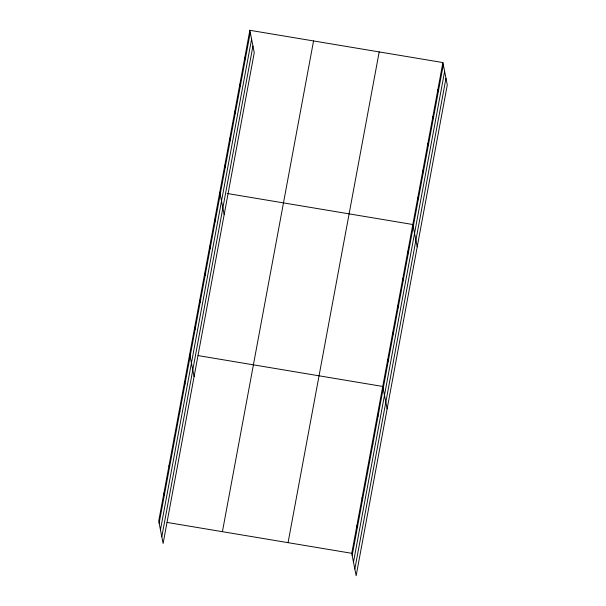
<?xml version="1.0" encoding="UTF-8"?>
<svg xmlns="http://www.w3.org/2000/svg" width="606" height="606" viewBox="0 0 606 606"><rect width="100%" height="100%" fill="white"/><g stroke="black" fill="none" stroke-linecap="round" stroke-linejoin="round"><path stroke-width="0.91" d="M249.854 30.3L158.719 521.039L163.112 543.43L254.247 52.692L249.854 30.3L442.888 62.569L447.281 84.961L356.146 575.7L351.753 553.308L442.888 62.569M159.143 523.205L250.278 32.466M160.454 529.879L251.588 39.14M161.802 536.757L252.937 46.018M222.417 531.689L313.552 40.95M288.055 542.658L379.189 51.919M352.177 555.475L443.312 64.736M353.487 562.148L444.622 71.41M354.836 569.026L445.971 78.288M227.167 193.481L412.815 224.515L417.208 246.907M198.01 355.578L382.742 386.454L387.136 408.845M167.029 522.425L351.753 553.308M437.873 89.559L438.305 91.726M432.866 116.549L433.29 118.715M427.851 143.539L428.275 145.705M422.837 170.528L423.261 172.695M417.829 197.518L418.254 199.685M407.8 251.505L408.224 253.664M402.793 278.495L403.217 280.661M397.778 305.485L398.203 307.651M392.764 332.474L393.188 334.641M387.757 359.464L388.181 361.63M377.576 414.262L378 416.428M372.41 442.069L372.834 444.236M367.251 469.885L367.675 472.044M362.085 497.693L362.509 499.852M356.919 525.5L357.343 527.667M244.839 57.29L245.263 59.456M239.825 84.279L240.249 86.446M234.817 111.269L235.242 113.436M229.803 138.259L230.227 140.425M224.788 165.256L225.212 167.415M219.781 192.246L224.167 214.638M214.766 219.236L215.191 221.402M209.752 246.225L210.176 248.392M204.737 273.215L205.161 275.382M199.73 300.205L200.154 302.371M194.715 327.195L195.14 329.361M189.701 354.184L194.094 376.584M184.542 382L184.966 384.159M179.376 409.807L179.8 411.966M174.21 437.615L174.634 439.782M169.044 465.423L169.468 467.59M163.885 493.231L164.309 495.397"/></g></svg>
